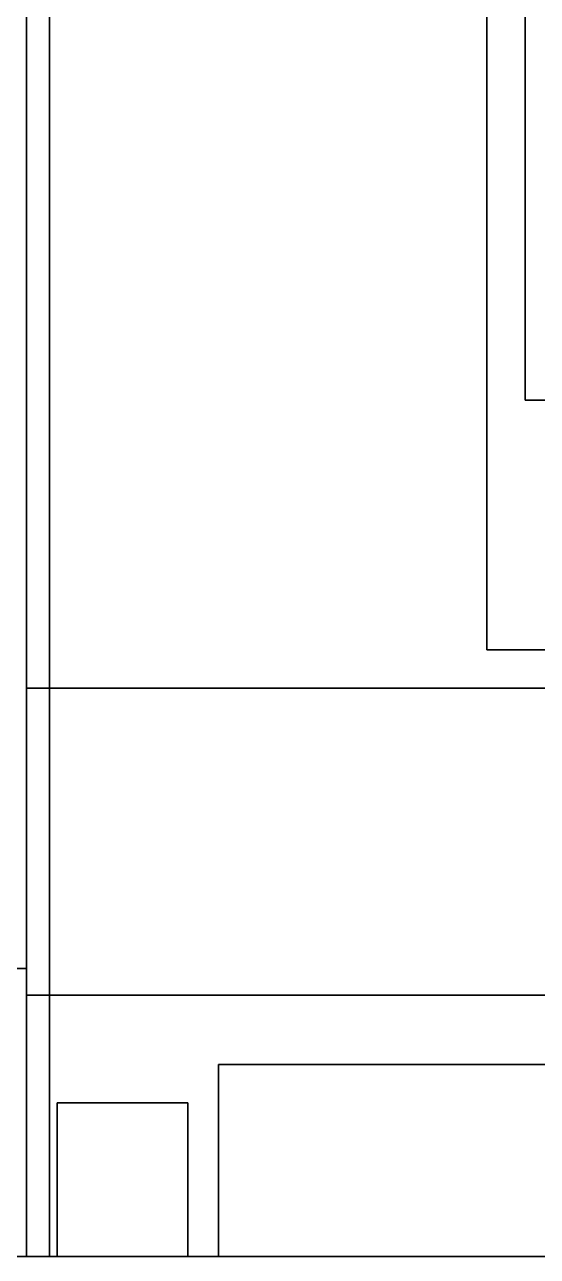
# Model space of a CAD drawing. Header units: millimetres. Extents: x 8500 to 19000, y -3980 to 3980.
# Drawn here: x 13995 to 15332, y -3980 to -772 of the extents above; entities that cross this region are included whole.
import ezdxf

# ---------------------------------------------------------------- set-up
doc = ezdxf.new("R2010")
doc.units = ezdxf.units.MM
doc.layers.add('EQUIPMENT', color=7, linetype='Continuous')

msp = doc.modelspace()

# ---------------------------------------------------------------- linework, layer by layer
at = {"layer": 'EQUIPMENT'}
for points in [[(8500, -3980, 880), (19000, -3980, 880), (19000, 3980, 880), (8500, 3980, 880)], [(8500, -3980, 900), (8500, 3980, 900), (19000, 3980, 900), (19000, -3980, 900)], [(14000, -3980, 800), (14060, -3980, 800), (14060, -400, 800), (14000, -400, 800)], [(14000, -3980, 2800), (14000, -400, 2800), (14060, -400, 2800), (14060, -3980, 2800)], [(14000, -3980, 800), (14000, -400, 800), (14000, -400, 2800), (14000, -3980, 2800)], [(14060, -3980, 800), (14060, -3980, 2800), (14060, -400, 2800), (14060, -400, 800)], [(15200, -2400, 900), (16050, -2400, 900), (16050, -550, 900), (15200, -550, 900)], [(15200, -2400, 1100), (15200, -550, 1100), (16050, -550, 1100), (16050, -2400, 1100)], [(15200, -2400, 900), (15200, -550, 900), (15200, -550, 1100), (15200, -2400, 1100)], [(15300, -1750, 1420), (15950, -1750, 1420), (15950, -600, 1420), (15300, -600, 1420)], [(15300, -1750, 1850), (15300, -600, 1850), (15950, -600, 1850), (15950, -1750, 1850)], [(15300, -1750, 1420), (15300, -600, 1420), (15300, -600, 1850), (15300, -1750, 1850)], [(15300, -1750, 1420), (15300, -1750, 1850), (15950, -1750, 1850), (15950, -1750, 1420)], [(15200, -2400, 900), (15200, -2400, 1100), (16050, -2400, 1100), (16050, -2400, 900)], [(14000, -3300, 900), (16550, -3300, 900), (16550, -2500, 900), (14000, -2500, 900)], [(14000, -3300, 2650), (14000, -2500, 2650), (16550, -2500, 2650), (16550, -3300, 2650)], [(14000, -2500, 900), (16550, -2500, 900), (16550, -2500, 2650), (14000, -2500, 2650)], [(14000, -3300, 900), (14000, -2500, 900), (14000, -2500, 2650), (14000, -3300, 2650)], [(12620, -3980, 900), (14000, -3980, 900), (14000, -3230, 900), (12620, -3230, 900)], [(12620, -3980, 2450), (12620, -3230, 2450), (14000, -3230, 2450), (14000, -3980, 2450)], [(12620, -3230, 900), (14000, -3230, 900), (14000, -3230, 2450), (12620, -3230, 2450)], [(14000, -3980, 900), (14000, -3980, 2450), (14000, -3230, 2450), (14000, -3230, 900)], [(14000, -3300, 900), (14000, -3300, 2650), (16550, -3300, 2650), (16550, -3300, 900)], [(14500, -3980, 900), (16300, -3980, 900), (16300, -3480, 900), (14500, -3480, 900)], [(14500, -3980, 1800), (14500, -3480, 1800), (16300, -3480, 1800), (16300, -3980, 1800)], [(14500, -3480, 900), (16300, -3480, 900), (16300, -3480, 1800), (14500, -3480, 1800)], [(14500, -3980, 900), (14500, -3480, 900), (14500, -3480, 1800), (14500, -3980, 1800)], [(14080, -3980, 900), (14420, -3980, 900), (14420, -3580, 900), (14080, -3580, 900)], [(14080, -3980, 1500), (14080, -3580, 1500), (14420, -3580, 1500), (14420, -3980, 1500)], [(14080, -3580, 900), (14420, -3580, 900), (14420, -3580, 1500), (14080, -3580, 1500)], [(14080, -3980, 900), (14080, -3580, 900), (14080, -3580, 1500), (14080, -3980, 1500)], [(14420, -3980, 900), (14420, -3980, 1500), (14420, -3580, 1500), (14420, -3580, 900)], [(8500, -3980, 880), (8500, -3980, 900), (19000, -3980, 900), (19000, -3980, 880)], [(12620, -3980, 900), (12620, -3980, 2450), (14000, -3980, 2450), (14000, -3980, 900)], [(14000, -3980, 800), (14000, -3980, 2800), (14060, -3980, 2800), (14060, -3980, 800)], [(14080, -3980, 900), (14080, -3980, 1500), (14420, -3980, 1500), (14420, -3980, 900)], [(14500, -3980, 900), (14500, -3980, 1800), (16300, -3980, 1800), (16300, -3980, 900)]]:
    msp.add_3dface(points, dxfattribs=at)

doc.saveas('drawing.dxf')
